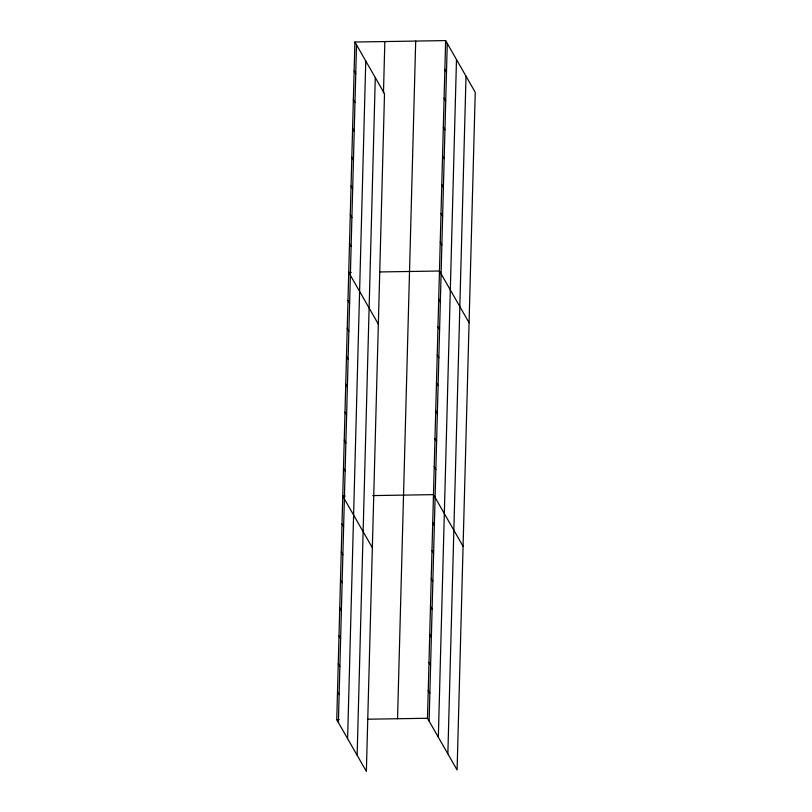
<?xml version="1.0" encoding="UTF-8"?>
<svg xmlns="http://www.w3.org/2000/svg" width="812" height="812" viewBox="0 0 812 812"><rect width="100%" height="100%" fill="white"/><g stroke="black" fill="none" stroke-linecap="round" stroke-linejoin="round"><path stroke-width="1.22" d="M354.905 42.031L384.512 93.735L366.364 771.4L336.757 719.696L354.905 42.031L445.636 40.6L475.243 92.304L457.095 769.969L427.488 718.265L445.636 40.6M338.381 722.528L356.529 44.863M347.617 738.656L365.765 60.991M357.138 755.272L375.286 77.607M383.467 92.903L384.847 41.564M397.545 718.742L415.693 41.077M429.112 721.097L447.26 43.432M438.338 737.225L456.486 59.56M447.859 753.841L466.007 76.176M351.231 272.396L348.734 272.436L378.351 324.14M379.904 271.949L439.465 271.005L469.072 322.709M345.242 496.03L342.745 496.071L372.353 547.775M372.688 495.594L433.476 494.64L463.084 546.334M336.757 719.696L339.254 719.655M367.927 719.209L427.488 718.265M444.864 69.406L446.488 72.238M444.093 98.201L445.717 101.033M443.322 127.007L444.946 129.839M442.55 155.802L444.174 158.634M441.779 184.608L443.403 187.44M441.007 213.404L442.631 216.236M354.133 70.837L355.757 73.669M440.236 242.209L441.86 245.041M353.362 99.632L354.986 102.464M352.591 128.438L354.215 131.27M438.713 298.958L440.337 301.8M351.819 157.234L353.443 160.076M437.962 326.911L439.586 329.753M351.048 186.039L352.672 188.871M437.211 354.864L438.835 357.706M350.276 214.835L351.9 217.677M436.47 382.817L438.094 385.659M349.505 243.641L351.129 246.472M435.719 410.77L437.343 413.612M434.968 438.724L436.592 441.566M347.983 300.389L349.607 303.231M434.217 466.677L435.841 469.519M347.242 328.342L348.866 331.184M346.491 356.295L348.115 359.137M432.725 522.593L434.349 525.425M345.739 384.249L347.363 387.091M431.974 550.546L433.598 553.378M344.988 412.202L346.612 415.044M431.223 578.499L432.847 581.331M344.247 440.165L345.871 442.997M430.482 606.452L432.106 609.284M343.496 468.118L345.12 470.95M429.731 634.405L431.355 637.237M428.98 662.359L430.604 665.19M341.994 524.024L343.618 526.856M428.228 690.312L429.852 693.143M341.253 551.977L342.877 554.809M340.502 579.93L342.126 582.762M339.751 607.883L341.375 610.715M339 635.837L340.624 638.668M338.259 663.79L339.883 666.622M337.508 691.743L339.132 694.575"/></g></svg>
